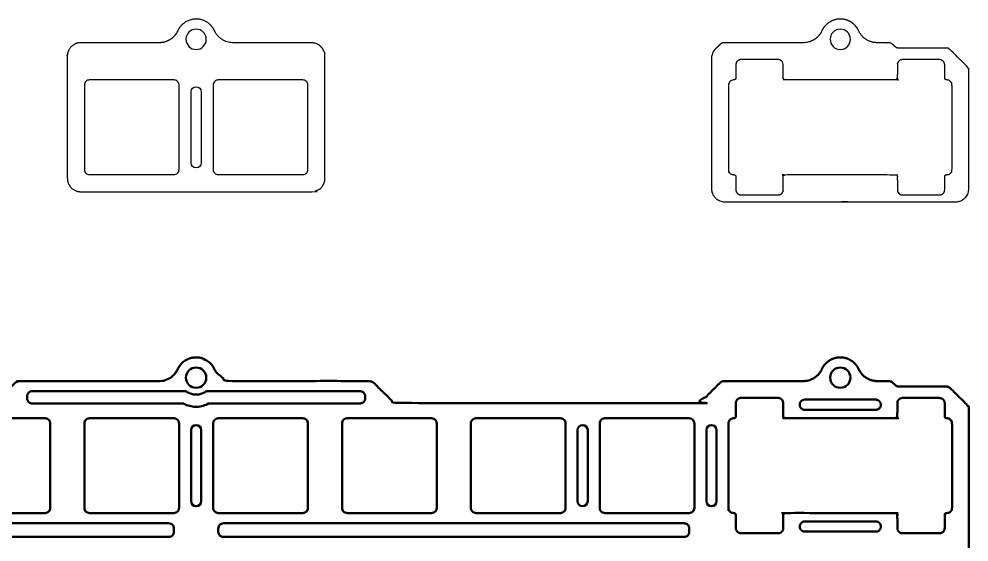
# Model space of a CAD drawing. Header units: millimetres. Extents: x 0 to 845, y 0 to 297.
# Drawn here: x 704.2 to 844.6, y 203.8 to 281.1 of the extents above; entities that cross this region are included whole.
import ezdxf

# ---------------------------------------------------------------- set-up
doc = ezdxf.new("R2010")
doc.units = ezdxf.units.MM
doc.header["$LTSCALE"] = 0.75
doc.layers.add('line', color=7, linetype='Continuous')
doc.layers.add('Visible', color=7, linetype='Continuous', lineweight=50)

msp = doc.modelspace()

# ---------------------------------------------------------------- linework, layer by layer
at = {"layer": 'line'}
for points in [[(727.082, 258.12, 0.4142136), (727.832, 258.87), (727.832, 271.37, 0.4142136), (727.082, 272.12), (714.582, 272.12, 0.4142136), (713.832, 271.37), (713.832, 258.87, 0.4142136), (714.582, 258.12)], [(746.882, 271.37, 0.4142136), (746.132, 272.12), (733.632, 272.12, 0.4142136), (732.882, 271.37), (732.882, 258.87, 0.4142136), (733.632, 258.12), (746.132, 258.12, 0.4142136), (746.882, 258.87)], [(731.107, 270.37), (731.107, 259.87, -1), (729.607, 259.87), (729.607, 270.37, -1)]]:
    msp.add_lwpolyline(points, format="xyb", close=True, dxfattribs=at)
at = {"layer": 'line', "extrusion": (0, 0, -1)}
for centre in [(-730.357, 278.12), (-825.607, 278.12)]:
    msp.add_circle(centre, 1.5, dxfattribs=at)
at = {"layer": 'line'}
for points, weights, knots in [([(713.307, 255.595), (712.479, 255.595), (711.893, 256.181), (711.307, 256.767), (711.307, 257.595), (711.307, 266.608), (711.307, 275.62), (711.307, 276.449), (711.893, 277.035), (712.479, 277.62), (713.307, 277.62), (719.105, 277.62), (724.903, 277.62), (726.828, 277.62), (727.63, 279.37), (728.432, 281.12), (730.357, 281.12), (732.282, 281.12), (733.085, 279.37), (733.887, 277.62), (735.812, 277.62), (741.61, 277.62), (747.407, 277.62), (749.407, 277.62), (749.407, 275.62), (749.407, 266.608), (749.407, 257.595), (749.407, 256.767), (748.822, 256.181), (748.236, 255.595), (747.407, 255.595), (730.357, 255.595), (713.307, 255.595)], [1, 0.923879532511, 1, 0.923879532511, 1, 1, 1, 0.923879532511, 1, 0.923879532511, 1, 1, 1, 0.84162541153, 1, 0.841625411717, 1, 0.841625411717, 1, 0.841625411903, 1, 1, 1, 0.707106781187, 1, 1, 1, 0.923879532511, 1, 0.923879532511, 1, 1, 1], [0, 0, 0, 0.7853982, 0.7853982, 1.5707963, 1.5707963, 2.5707963, 2.5707963, 3.3561945, 3.3561945, 4.1415927, 4.1415927, 4.7036305, 4.7036305, 5.8446514, 5.8446514, 6.9856723, 6.9856723, 8.1266931, 8.1266931, 9.267714, 9.267714, 9.8434725, 9.8434725, 11.4142689, 11.4142689, 12.4142689, 12.4142689, 13.199667, 13.199667, 13.9850652, 13.9850652, 14.9850652, 14.9850652, 14.9850652]), ([(807.781, 277.328), (808.074, 277.62), (808.488, 277.62), (814.321, 277.62), (820.153, 277.62), (822.078, 277.62), (822.88, 279.37), (823.682, 281.12), (825.607, 281.12), (827.532, 281.12), (828.335, 279.37), (829.137, 277.62), (831.062, 277.62), (831.89, 277.62), (832.718, 277.62), (833.132, 277.62), (833.425, 277.328), (833.569, 277.184), (833.713, 277.04), (833.932, 276.82), (834.243, 276.82), (837.731, 276.82), (841.218, 276.82), (841.632, 276.82), (841.925, 276.528), (843.132, 275.32), (844.339, 274.113), (844.632, 273.82), (844.632, 273.406), (844.632, 264.751), (844.632, 256.095), (844.632, 254.095), (842.632, 254.095), (825.595, 254.095), (808.557, 254.095), (807.729, 254.095), (807.143, 254.681), (806.557, 255.267), (806.557, 256.095), (806.557, 265.685), (806.557, 275.275), (806.557, 276.104), (807.143, 276.69), (807.462, 277.009), (807.781, 277.328)], [1, 0.923879533954, 1, 1, 1, 0.841625411903, 1, 0.841625411717, 1, 0.841625411717, 1, 0.84162541153, 1, 1, 1, 0.923879532511, 1, 1, 1, 0.923879532511, 1, 1, 1, 0.923879532511, 1, 1, 1, 0.923879532511, 1, 1, 1, 0.707106781187, 1, 1, 1, 0.923879532511, 1, 0.923879532511, 1, 1, 1, 0.923879531069, 1, 1, 1], [0, 0, 0, 0.7853982, 0.7853982, 1.7853982, 1.7853982, 2.926419, 2.926419, 4.0674399, 4.0674399, 5.2084608, 5.2084608, 6.3494817, 6.3494817, 7.3494817, 7.3494817, 8.1348799, 8.1348799, 9.1348799, 9.1348799, 9.9202781, 9.9202781, 10.9202781, 10.9202781, 11.7056762, 11.7056762, 12.7056762, 12.7056762, 13.4910744, 13.4910744, 14.3165149, 14.3165149, 15.8873113, 15.8873113, 16.8873113, 16.8873113, 17.6727094, 17.6727094, 18.4581076, 18.4581076, 19.4581076, 19.4581076, 20.2435058, 20.2435058, 20.4824306, 20.4824306, 20.4824306]), ([(841.345, 258.12), (841.045, 258.12), (841.045, 257.82), (841.045, 256.845), (841.045, 255.87), (841.045, 255.12), (840.295, 255.12), (837.545, 255.12), (834.795, 255.12), (834.045, 255.12), (834.045, 255.87), (834.045, 256.845), (834.045, 257.82), (834.045, 258.12), (833.745, 258.12), (825.607, 258.12), (817.469, 258.12), (817.169, 258.12), (817.169, 257.82), (817.169, 256.845), (817.169, 255.87), (817.169, 255.12), (816.419, 255.12), (813.669, 255.12), (810.919, 255.12), (810.169, 255.12), (810.169, 255.87), (810.169, 256.845), (810.169, 257.82), (810.169, 258.12), (809.869, 258.12), (809.851, 258.12), (809.832, 258.12), (809.082, 258.12), (809.082, 258.87), (809.082, 265.12), (809.082, 271.37), (809.082, 272.12), (809.832, 272.12), (809.851, 272.12), (809.869, 272.12), (810.169, 272.12), (810.169, 272.42), (810.169, 273.394), (810.169, 274.368), (810.169, 275.118), (810.919, 275.118), (813.669, 275.119), (816.419, 275.12), (816.73, 275.12), (816.95, 274.9), (817.169, 274.68), (817.169, 274.37), (817.169, 273.395), (817.169, 272.42), (817.169, 272.12), (817.469, 272.12), (825.607, 272.12), (833.745, 272.12), (834.045, 272.12), (834.045, 272.42), (834.045, 273.394), (834.045, 274.368), (834.045, 274.679), (834.265, 274.898), (834.485, 275.118), (834.796, 275.118), (837.546, 275.117), (840.296, 275.115), (841.045, 275.115), (841.045, 274.365), (841.045, 273.393), (841.045, 272.42), (841.045, 272.12), (841.345, 272.12), (841.364, 272.12), (841.382, 272.12), (842.132, 272.12), (842.132, 271.37), (842.132, 265.12), (842.132, 258.87), (842.132, 258.12), (841.382, 258.12), (841.364, 258.12), (841.345, 258.12)], [1, 0.707106781187, 1, 1, 1, 0.707106781187, 1, 1, 1, 0.707106781187, 1, 1, 1, 0.707106781187, 1, 1, 1, 0.707106781187, 1, 1, 1, 0.707106781187, 1, 1, 1, 0.707106781187, 1, 1, 1, 0.707106781187, 1, 1, 1, 0.707106781187, 1, 1, 1, 0.707106781187, 1, 1, 1, 0.707106781187, 1, 1, 1, 0.707175725615, 1, 1, 1, 0.923860874276, 1, 0.923860874276, 1, 1, 1, 0.707106781187, 1, 1, 1, 0.707106781187, 1, 1, 1, 0.923838017346, 1, 0.923838017346, 1, 1, 1, 0.707260164507, 1, 1, 1, 0.707106781187, 1, 1, 1, 0.707106781187, 1, 1, 1, 0.707106781187, 1, 1, 1], [0, 0, 0, 1.5707963, 1.5707963, 2.5707963, 2.5707963, 4.1415927, 4.1415927, 5.1415927, 5.1415927, 6.712389, 6.712389, 7.712389, 7.712389, 9.2831853, 9.2831853, 10.2831853, 10.2831853, 11.8539816, 11.8539816, 12.8539816, 12.8539816, 14.424778, 14.424778, 15.424778, 15.424778, 16.9955743, 16.9955743, 17.9955743, 17.9955743, 19.5663706, 19.5663706, 20.5663706, 20.5663706, 22.1371669, 22.1371669, 23.1371669, 23.1371669, 24.7079633, 24.7079633, 25.7079633, 25.7079633, 27.2787596, 27.2787596, 28.2787596, 28.2787596, 29.8493609, 29.8493609, 30.8493609, 30.8493609, 31.6348566, 31.6348566, 32.4203522, 32.4203522, 33.4203522, 33.4203522, 34.9911486, 34.9911486, 35.9911486, 35.9911486, 37.5619449, 37.5619449, 38.5619449, 38.5619449, 39.34756, 39.34756, 40.1331751, 40.1331751, 41.1331751, 41.1331751, 42.7035376, 42.7035376, 43.7035376, 43.7035376, 45.2743339, 45.2743339, 46.2743339, 46.2743339, 47.8451302, 47.8451302, 48.8451302, 48.8451302, 50.4159265, 50.4159265, 51.4159265, 51.4159265, 51.4159265])]:
    msp.add_rational_spline(points, weights, degree=2, knots=knots, dxfattribs=at)
at = {"layer": 'Visible', "elevation": 1.5}
for points in [[(694.782, 208.87, 0.4142136), (695.532, 208.12), (708.032, 208.12, 0.4142136), (708.782, 208.87), (708.782, 221.37, 0.4142136), (708.032, 222.12), (695.532, 222.12, 0.4142136), (694.782, 221.37)], [(727.082, 208.12, 0.4142136), (727.832, 208.87), (727.832, 221.37, 0.4142136), (727.082, 222.12), (714.582, 222.12, 0.4142136), (713.832, 221.37), (713.832, 208.87, 0.4142136), (714.582, 208.12)], [(746.882, 221.37, 0.4142136), (746.132, 222.12), (733.632, 222.12, 0.4142136), (732.882, 221.37), (732.882, 208.87, 0.4142136), (733.632, 208.12), (746.132, 208.12, 0.4142136), (746.882, 208.87)], [(765.182, 208.12, 0.4142136), (765.932, 208.87), (765.932, 221.37, 0.4142136), (765.182, 222.12), (752.682, 222.12, 0.4142136), (751.932, 221.37), (751.932, 208.87, 0.4142136), (752.682, 208.12)], [(770.982, 208.87, 0.4142136), (771.732, 208.12), (784.232, 208.12, 0.4142136), (784.982, 208.87), (784.982, 221.37, 0.4142136), (784.232, 222.12), (771.732, 222.12, 0.4142136), (770.982, 221.37)], [(803.282, 208.12, 0.4142136), (804.032, 208.87), (804.032, 221.37, 0.4142136), (803.282, 222.12), (790.782, 222.12, 0.4142136), (790.032, 221.37), (790.032, 208.87, 0.4142136), (790.782, 208.12)], [(731.107, 220.37), (731.107, 209.87, -1), (729.607, 209.87), (729.607, 220.37, -1)], [(786.757, 209.87, 1), (788.257, 209.87), (788.257, 220.37, 1), (786.757, 220.37)], [(807.307, 220.37), (807.307, 209.87, -1), (805.807, 209.87), (805.807, 220.37, -1)], [(658.182, 206.595, 0.4142136), (657.432, 205.845), (657.432, 205.345, 0.4142136), (658.182, 204.595), (726.332, 204.595, 0.4142136), (727.082, 205.345), (727.082, 205.845, 0.4142136), (726.332, 206.595)], [(734.382, 206.595, 0.4142136), (733.632, 205.845), (733.632, 205.345, 0.4142136), (734.382, 204.595), (802.532, 204.595, 0.4142136), (803.282, 205.345), (803.282, 205.845, 0.4142136), (802.532, 206.595)]]:
    msp.add_lwpolyline(points, format="xyb", close=True, dxfattribs=at)
at = {"layer": 'Visible', "extrusion": (0, 0, -1)}
for centre in [(-730.357, 228.12, -1.5), (-825.607, 228.12, -1.5)]:
    msp.add_circle(centre, 1.5, dxfattribs=at)
at = {"layer": 'Visible'}
for points, weights, knots in [([(807.781, 227.328, 1.5), (808.074, 227.62, 1.5), (808.488, 227.62, 1.5), (814.321, 227.62, 1.5), (820.153, 227.62, 1.5), (822.078, 227.62, 1.5), (822.88, 229.37, 1.5), (823.682, 231.12, 1.5), (825.607, 231.12, 1.5), (827.532, 231.12, 1.5), (828.335, 229.37, 1.5), (829.137, 227.62, 1.5), (831.062, 227.62, 1.5), (831.89, 227.62, 1.5), (832.718, 227.62, 1.5), (833.132, 227.62, 1.5), (833.425, 227.328, 1.5), (833.569, 227.184, 1.5), (833.713, 227.04, 1.5), (833.932, 226.82, 1.5), (834.243, 226.82, 1.5), (837.731, 226.82, 1.5), (841.218, 226.82, 1.5), (841.632, 226.82, 1.5), (841.925, 226.528, 1.5), (843.132, 225.32, 1.5), (844.339, 224.113, 1.5), (844.632, 223.82, 1.5), (844.632, 223.406, 1.5), (844.632, 212.92, 1.5), (844.632, 202.435, 1.5), (844.632, 202.02, 1.5), (844.339, 201.728, 1.5), (843.882, 201.27, 1.5), (843.425, 200.813, 1.5), (843.132, 200.52, 1.5), (843.132, 200.106, 1.5), (843.132, 184.52, 1.5), (843.132, 168.935, 1.5), (843.132, 168.52, 1.5), (843.425, 168.228, 1.5), (843.882, 167.77, 1.5), (844.339, 167.313, 1.5), (844.632, 167.02, 1.5), (844.632, 166.606, 1.5), (844.632, 149.22, 1.5), (844.632, 131.835, 1.5), (844.632, 131.42, 1.5), (844.339, 131.128, 1.5), (843.132, 129.92, 1.5), (841.925, 128.713, 1.5), (841.632, 128.42, 1.5), (841.218, 128.42, 1.5), (838.331, 128.42, 1.5), (835.443, 128.42, 1.5), (835.132, 128.42, 1.5), (834.913, 128.201, 1.5), (834.169, 127.457, 1.5), (833.425, 126.713, 1.5), (833.132, 126.42, 1.5), (832.718, 126.42, 1.5), (828.913, 126.42, 1.5), (825.109, 126.42, 1.5), (823.183, 126.42, 1.5), (822.381, 124.67, 1.5), (821.579, 122.92, 1.5), (819.654, 122.92, 1.5), (817.729, 122.92, 1.5), (816.927, 124.67, 1.5), (816.125, 126.42, 1.5), (814.2, 126.42, 1.5), (804.945, 126.42, 1.5), (795.689, 126.42, 1.5), (795.275, 126.42, 1.5), (794.982, 126.713, 1.5), (793.379, 128.317, 1.5), (791.775, 129.92, 1.5), (781.759, 129.92, 1.5), (771.743, 129.92, 1.5), (771.432, 129.92, 1.5), (771.213, 129.701, 1.5), (770.432, 128.92, 1.5), (769.652, 128.14, 1.5), (769.432, 127.92, 1.5), (769.432, 127.61, 1.5), (769.432, 126.765, 1.5), (769.432, 125.92, 1.5), (769.432, 123.505, 1.5), (767.072, 122.989, 1.5), (764.712, 122.474, 1.5), (763.705, 124.67, 1.5), (762.903, 126.42, 1.5), (760.978, 126.42, 1.5), (747.924, 126.42, 1.5), (734.87, 126.42, 1.5), (733.87, 126.42, 1.5), (733.87, 127.42, 1.5), (733.87, 130.984, 1.5), (733.87, 134.548, 1.5), (733.87, 135.298, 1.5), (733.12, 135.298, 1.5), (726.978, 135.298, 1.5), (720.836, 135.298, 1.5), (720.525, 135.298, 1.5), (720.305, 135.079, 1.5), (717.776, 132.549, 1.5), (715.246, 130.019, 1.5), (714.953, 129.726, 1.5), (714.539, 129.726, 1.5), (695.829, 129.726, 1.5), (677.12, 129.726, 1.5), (676.705, 129.726, 1.5), (676.413, 130.019, 1.5), (673.883, 132.549, 1.5), (671.353, 135.079, 1.5), (671.133, 135.298, 1.5), (670.823, 135.298, 1.5), (664.681, 135.298, 1.5), (658.539, 135.298, 1.5), (657.789, 135.298, 1.5), (657.789, 134.548, 1.5), (657.789, 130.984, 1.5), (657.789, 127.42, 1.5), (657.789, 126.42, 1.5), (656.789, 126.42, 1.5), (647.309, 126.42, 1.5), (637.83, 126.42, 1.5), (635.905, 126.42, 1.5), (635.103, 124.67, 1.5), (634.096, 122.474, 1.5), (631.736, 122.989, 1.5), (629.376, 123.505, 1.5), (629.376, 125.92, 1.5), (629.376, 126.765, 1.5), (629.376, 127.61, 1.5), (629.376, 127.92, 1.5), (629.156, 128.14, 1.5), (628.376, 128.92, 1.5), (627.596, 129.701, 1.5), (627.376, 129.92, 1.5), (627.065, 129.92, 1.5), (619.578, 129.92, 1.5), (612.091, 129.92, 1.5), (611.78, 129.92, 1.5), (611.561, 129.701, 1.5), (610.067, 128.207, 1.5), (608.573, 126.713, 1.5), (608.28, 126.42, 1.5), (607.866, 126.42, 1.5), (598.615, 126.42, 1.5), (589.365, 126.42, 1.5), (587.44, 126.42, 1.5), (586.638, 124.67, 1.5), (585.836, 122.92, 1.5), (583.91, 122.92, 1.5), (581.985, 122.92, 1.5), (581.183, 124.67, 1.5), (580.381, 126.42, 1.5), (578.456, 126.42, 1.5), (574.651, 126.42, 1.5), (570.847, 126.42, 1.5), (570.432, 126.42, 1.5), (570.139, 126.713, 1.5), (569.396, 127.457, 1.5), (568.652, 128.201, 1.5), (568.432, 128.42, 1.5), (568.122, 128.42, 1.5), (565.234, 128.42, 1.5), (562.347, 128.42, 1.5), (561.932, 128.42, 1.5), (561.639, 128.713, 1.5), (560.432, 129.92, 1.5), (559.225, 131.128, 1.5), (558.932, 131.42, 1.5), (558.932, 131.835, 1.5), (558.932, 137.72, 1.5), (558.932, 143.606, 1.5), (558.932, 144.02, 1.5), (559.225, 144.313, 1.5), (559.682, 144.77, 1.5), (560.139, 145.228, 1.5), (560.432, 145.52, 1.5), (560.432, 145.935, 1.5), (560.432, 165.77, 1.5), (560.432, 185.606, 1.5), (560.432, 186.02, 1.5), (560.725, 186.313, 1.5), (561.814, 187.402, 1.5), (562.902, 188.49, 1.5), (563.195, 188.783, 1.5), (563.195, 189.197, 1.5), (563.195, 195.77, 1.5), (563.195, 202.344, 1.5), (563.195, 202.758, 1.5), (562.902, 203.051, 1.5), (561.064, 204.889, 1.5), (559.225, 206.728, 1.5), (558.932, 207.02, 1.5), (558.932, 207.435, 1.5), (558.932, 214.82, 1.5), (558.932, 222.206, 1.5), (558.932, 222.62, 1.5), (559.225, 222.913, 1.5), (560.432, 224.12, 1.5), (561.639, 225.328, 1.5), (561.932, 225.62, 1.5), (562.347, 225.62, 1.5), (565.234, 225.62, 1.5), (568.122, 225.62, 1.5), (568.432, 225.62, 1.5), (568.652, 225.84, 1.5), (569.396, 226.584, 1.5), (570.139, 227.328, 1.5), (570.432, 227.62, 1.5), (570.847, 227.62, 1.5), (577.912, 227.62, 1.5), (584.978, 227.62, 1.5), (586.903, 227.62, 1.5), (587.705, 229.37, 1.5), (588.507, 231.12, 1.5), (590.432, 231.12, 1.5), (592.357, 231.12, 1.5), (593.16, 229.37, 1.5), (593.962, 227.62, 1.5), (595.887, 227.62, 1.5), (599.966, 227.62, 1.5), (604.045, 227.62, 1.5), (604.459, 227.62, 1.5), (604.752, 227.328, 1.5), (605.496, 226.584, 1.5), (606.24, 225.84, 1.5), (606.459, 225.62, 1.5), (606.77, 225.62, 1.5), (616.058, 225.62, 1.5), (625.347, 225.62, 1.5), (625.657, 225.62, 1.5), (625.877, 225.84, 1.5), (626.621, 226.584, 1.5), (627.364, 227.328, 1.5), (627.657, 227.62, 1.5), (628.072, 227.62, 1.5), (638.387, 227.62, 1.5), (648.703, 227.62, 1.5), (650.628, 227.62, 1.5), (651.43, 229.37, 1.5), (652.232, 231.12, 1.5), (654.157, 231.12, 1.5), (656.082, 231.12, 1.5), (656.885, 229.37, 1.5), (657.687, 227.62, 1.5), (659.612, 227.62, 1.5), (669.927, 227.62, 1.5), (680.243, 227.62, 1.5), (680.657, 227.62, 1.5), (680.95, 227.328, 1.5), (681.694, 226.584, 1.5), (682.438, 225.84, 1.5), (682.657, 225.62, 1.5), (682.968, 225.62, 1.5), (692.257, 225.62, 1.5), (701.547, 225.62, 1.5), (701.857, 225.62, 1.5), (702.077, 225.84, 1.5), (702.821, 226.584, 1.5), (703.564, 227.328, 1.5), (703.857, 227.62, 1.5), (704.272, 227.62, 1.5), (714.587, 227.62, 1.5), (724.903, 227.62, 1.5), (726.828, 227.62, 1.5), (727.63, 229.37, 1.5), (728.432, 231.12, 1.5), (730.357, 231.12, 1.5), (732.282, 231.12, 1.5), (733.085, 229.37, 1.5), (733.887, 227.62, 1.5), (735.812, 227.62, 1.5), (745.882, 227.62, 1.5), (755.951, 227.62, 1.5), (756.366, 227.62, 1.5), (756.659, 227.328, 1.5), (757.994, 225.992, 1.5), (759.329, 224.657, 1.5), (759.622, 224.364, 1.5), (760.036, 224.364, 1.5), (782.22, 224.364, 1.5), (804.404, 224.364, 1.5), (804.818, 224.364, 1.5), (805.111, 224.657, 1.5), (806.446, 225.992, 1.5), (807.781, 227.328, 1.5)], [1, 0.923879533954, 1, 1, 1, 0.841625411903, 1, 0.841625411717, 1, 0.841625411717, 1, 0.84162541153, 1, 1, 1, 0.923879532511, 1, 1, 1, 0.923879532511, 1, 1, 1, 0.923879532511, 1, 1, 1, 0.923879532511, 1, 1, 1, 0.923879532511, 1, 1, 1, 0.923879532511, 1, 1, 1, 0.923879532511, 1, 1, 1, 0.923879532511, 1, 1, 1, 0.923879532511, 1, 1, 1, 0.923879532511, 1, 1, 1, 0.923879532511, 1, 1, 1, 0.923879532511, 1, 1, 1, 0.84162541153, 1, 0.84162541153, 1, 0.84162541153, 1, 0.84162541153, 1, 1, 1, 0.923879532511, 1, 1, 1, 1, 1, 0.923879371968, 1, 1, 1, 0.923879532511, 1, 1, 1, 0.77885727766, 1, 0.77885727766, 1, 0.84162541153, 1, 1, 1, 0.707106781187, 1, 1, 1, 0.707106781187, 1, 1, 1, 0.923879532511, 1, 1, 1, 0.923879532511, 1, 1, 1, 0.923879532511, 1, 1, 1, 0.923879532511, 1, 1, 1, 0.707106781187, 1, 1, 1, 0.707106781187, 1, 1, 1, 0.84162541153, 1, 0.778857409222, 1, 0.778857409222, 1, 1, 1, 0.923879532511, 1, 1, 1, 0.923879532511, 1, 1, 1, 0.923879532511, 1, 1, 1, 0.923879532511, 1, 1, 1, 0.84162541153, 1, 0.84162541153, 1, 0.84162541153, 1, 0.84162541153, 1, 1, 1, 0.923879532511, 1, 1, 1, 0.923879532511, 1, 1, 1, 0.923879532511, 1, 1, 1, 0.923879532511, 1, 1, 1, 0.923879532511, 1, 1, 1, 0.923879532511, 1, 1, 1, 0.923879532511, 1, 1, 1, 0.923879532511, 1, 1, 1, 0.923879532511, 1, 1, 1, 0.923879532511, 1, 1, 1, 0.923879532511, 1, 1, 1, 0.923879532511, 1, 1, 1, 0.923879532511, 1, 1, 1, 0.923879532511, 1, 1, 1, 0.84162541153, 1, 0.84162541153, 1, 0.84162541153, 1, 0.84162541153, 1, 1, 1, 0.923879532511, 1, 1, 1, 0.923879532511, 1, 1, 1, 0.923879532511, 1, 1, 1, 0.923879532511, 1, 1, 1, 0.84162541153, 1, 0.84162541153, 1, 0.84162541153, 1, 0.84162541153, 1, 1, 1, 0.923879532511, 1, 1, 1, 0.923879532511, 1, 1, 1, 0.923879532511, 1, 1, 1, 0.923879532511, 1, 1, 1, 0.84162541153, 1, 0.841625411717, 1, 0.841625411717, 1, 0.841625411903, 1, 1, 1, 0.923879532511, 1, 1, 1, 0.923879533954, 1, 1, 1, 0.923879532511, 1, 1, 1], [0, 0, 0, 0.7853982, 0.7853982, 1.7853982, 1.7853982, 2.926419, 2.926419, 4.0674399, 4.0674399, 5.2084608, 5.2084608, 6.3494817, 6.3494817, 7.3494817, 7.3494817, 8.1348799, 8.1348799, 9.1348799, 9.1348799, 9.9202781, 9.9202781, 10.9202781, 10.9202781, 11.7056762, 11.7056762, 12.7056762, 12.7056762, 13.4910744, 13.4910744, 14.4910744, 14.4910744, 15.2764726, 15.2764726, 16.2764726, 16.2764726, 17.0618707, 17.0618707, 18.0618707, 18.0618707, 18.8472689, 18.8472689, 19.8472689, 19.8472689, 20.632667, 20.632667, 21.632667, 21.632667, 22.4180652, 22.4180652, 23.4180652, 23.4180652, 24.2034634, 24.2034634, 25.2034634, 25.2034634, 25.9888615, 25.9888615, 26.9888615, 26.9888615, 27.7742597, 27.7742597, 28.7742597, 28.7742597, 29.9152806, 29.9152806, 31.0563015, 31.0563015, 32.1973224, 32.1973224, 33.3383433, 33.3383433, 34.3383433, 34.3383433, 35.1237414, 35.1237414, 36.1237414, 36.1237414, 37.1237414, 37.1237414, 37.9091404, 37.9091404, 38.9091404, 38.9091404, 39.6945386, 39.6945386, 40.6945386, 40.6945386, 42.0504476, 42.0504476, 43.4063567, 43.4063567, 44.5473776, 44.5473776, 45.5473776, 45.5473776, 47.1181739, 47.1181739, 48.1181739, 48.1181739, 49.6889702, 49.6889702, 50.6889702, 50.6889702, 51.4743684, 51.4743684, 52.4743684, 52.4743684, 53.2597665, 53.2597665, 54.2597665, 54.2597665, 55.0451647, 55.0451647, 56.0451647, 56.0451647, 56.8305629, 56.8305629, 57.8305629, 57.8305629, 59.4013592, 59.4013592, 60.4013592, 60.4013592, 61.9721555, 61.9721555, 62.9721555, 62.9721555, 64.1131764, 64.1131764, 65.469085, 65.469085, 66.8249936, 66.8249936, 67.8249936, 67.8249936, 68.6103918, 68.6103918, 69.6103918, 69.6103918, 70.39579, 70.39579, 71.39579, 71.39579, 72.1811881, 72.1811881, 73.1811881, 73.1811881, 73.9665863, 73.9665863, 74.9665863, 74.9665863, 76.1076072, 76.1076072, 77.2486281, 77.2486281, 78.389649, 78.389649, 79.5306699, 79.5306699, 80.5306699, 80.5306699, 81.316068, 81.316068, 82.316068, 82.316068, 83.1014662, 83.1014662, 84.1014662, 84.1014662, 84.8868644, 84.8868644, 85.8868644, 85.8868644, 86.6722625, 86.6722625, 87.6722625, 87.6722625, 88.4576607, 88.4576607, 89.4576607, 89.4576607, 90.2430589, 90.2430589, 91.2430589, 91.2430589, 92.028457, 92.028457, 93.028457, 93.028457, 93.8138552, 93.8138552, 94.8138552, 94.8138552, 95.5992533, 95.5992533, 96.5992533, 96.5992533, 97.3846515, 97.3846515, 98.3846515, 98.3846515, 99.1700497, 99.1700497, 100.1700497, 100.1700497, 100.9554478, 100.9554478, 101.9554478, 101.9554478, 102.740846, 102.740846, 103.740846, 103.740846, 104.5262442, 104.5262442, 105.5262442, 105.5262442, 106.6672651, 106.6672651, 107.808286, 107.808286, 108.9493069, 108.9493069, 110.0903277, 110.0903277, 111.0903277, 111.0903277, 111.8757259, 111.8757259, 112.8757259, 112.8757259, 113.6611241, 113.6611241, 114.6611241, 114.6611241, 115.4465222, 115.4465222, 116.4465222, 116.4465222, 117.2319204, 117.2319204, 118.2319204, 118.2319204, 119.3729413, 119.3729413, 120.5139622, 120.5139622, 121.6549831, 121.6549831, 122.796004, 122.796004, 123.796004, 123.796004, 124.5814021, 124.5814021, 125.5814021, 125.5814021, 126.3668003, 126.3668003, 127.3668003, 127.3668003, 128.1521985, 128.1521985, 129.1521985, 129.1521985, 129.9375966, 129.9375966, 130.9375966, 130.9375966, 132.0786175, 132.0786175, 133.2196384, 133.2196384, 134.3606593, 134.3606593, 135.5016802, 135.5016802, 136.5016802, 136.5016802, 137.2870784, 137.2870784, 138.2870784, 138.2870784, 139.0724765, 139.0724765, 140.0724765, 140.0724765, 140.8578747, 140.8578747, 141.8578747, 141.8578747, 141.8578747]), ([(754.607, 226.114, 1.5), (743.344, 226.114, 1.5), (732.08, 226.114, 1.5), (731.865, 226.114, 1.5), (731.682, 226, 1.5), (730.352, 225.169, 1.5), (729.024, 226.005, 1.5), (728.841, 226.121, 1.5), (728.624, 226.121, 1.5), (717.366, 226.119, 1.5), (706.107, 226.117, 1.5), (705.797, 226.116, 1.5), (705.577, 225.897, 1.5), (705.357, 225.677, 1.5), (705.357, 225.366, 1.5), (705.358, 225.216, 1.5), (705.358, 225.066, 1.5), (705.358, 224.756, 1.5), (705.577, 224.536, 1.5), (705.797, 224.316, 1.5), (706.108, 224.316, 1.5), (717.226, 224.319, 1.5), (728.344, 224.321, 1.5), (728.418, 224.321, 1.5), (728.484, 224.286, 1.5), (730.35, 223.297, 1.5), (732.219, 224.28, 1.5), (732.284, 224.314, 1.5), (732.358, 224.314, 1.5), (743.483, 224.314, 1.5), (754.607, 224.314, 1.5), (755.357, 224.314, 1.5), (755.357, 225.064, 1.5), (755.357, 225.214, 1.5), (755.357, 225.364, 1.5), (755.357, 226.114, 1.5), (754.607, 226.114, 1.5)], [1, 1, 1, 0.961249173488, 1, 0.846991524891, 1, 0.960696387851, 1, 1, 1, 0.923879171526, 1, 0.923879171526, 1, 1, 1, 0.923879532511, 1, 0.923879532511, 1, 1, 1, 0.970440218864, 1, 0.884360482177, 1, 0.97085433408, 1, 1, 1, 0.707106782579, 1, 1, 1, 0.707106781187, 1], [0, 0, 0, 1, 1, 1.5585962, 1.5585962, 2.6795883, 2.6795883, 3.2421809, 3.2421809, 4.2421809, 4.2421809, 5.0275809, 5.0275809, 5.812981, 5.812981, 6.812981, 6.812981, 7.5983792, 7.5983792, 8.3837773, 8.3837773, 9.3837773, 9.3837773, 9.8712735, 9.8712735, 10.8426217, 10.8426217, 11.3266742, 11.3266742, 12.3266742, 12.3266742, 13.8974706, 13.8974706, 14.8974706, 14.8974706, 16.4682669, 16.4682669, 16.4682669]), ([(841.345, 208.12, 1.5), (841.045, 208.12, 1.5), (841.045, 207.82, 1.5), (841.045, 206.845, 1.5), (841.045, 205.87, 1.5), (841.045, 205.12, 1.5), (840.295, 205.12, 1.5), (837.545, 205.12, 1.5), (834.795, 205.12, 1.5), (834.045, 205.12, 1.5), (834.045, 205.87, 1.5), (834.045, 206.845, 1.5), (834.045, 207.82, 1.5), (834.045, 208.12, 1.5), (833.745, 208.12, 1.5), (825.607, 208.12, 1.5), (817.469, 208.12, 1.5), (817.169, 208.12, 1.5), (817.169, 207.82, 1.5), (817.169, 206.845, 1.5), (817.169, 205.87, 1.5), (817.169, 205.12, 1.5), (816.419, 205.12, 1.5), (813.669, 205.12, 1.5), (810.919, 205.12, 1.5), (810.169, 205.12, 1.5), (810.169, 205.87, 1.5), (810.169, 206.845, 1.5), (810.169, 207.82, 1.5), (810.169, 208.12, 1.5), (809.869, 208.12, 1.5), (809.851, 208.12, 1.5), (809.832, 208.12, 1.5), (809.082, 208.12, 1.5), (809.082, 208.87, 1.5), (809.082, 215.12, 1.5), (809.082, 221.37, 1.5), (809.082, 222.12, 1.5), (809.832, 222.12, 1.5), (809.851, 222.12, 1.5), (809.869, 222.12, 1.5), (810.169, 222.12, 1.5), (810.169, 222.42, 1.5), (810.169, 223.394, 1.5), (810.169, 224.368, 1.5), (810.169, 225.118, 1.5), (810.919, 225.118, 1.5), (813.669, 225.119, 1.5), (816.419, 225.12, 1.5), (816.73, 225.12, 1.5), (816.95, 224.9, 1.5), (817.169, 224.68, 1.5), (817.169, 224.37, 1.5), (817.169, 223.395, 1.5), (817.169, 222.42, 1.5), (817.169, 222.12, 1.5), (817.469, 222.12, 1.5), (825.607, 222.12, 1.5), (833.745, 222.12, 1.5), (834.045, 222.12, 1.5), (834.045, 222.42, 1.5), (834.045, 223.394, 1.5), (834.045, 224.368, 1.5), (834.045, 224.679, 1.5), (834.265, 224.898, 1.5), (834.485, 225.118, 1.5), (834.796, 225.118, 1.5), (837.546, 225.117, 1.5), (840.296, 225.115, 1.5), (841.045, 225.115, 1.5), (841.045, 224.365, 1.5), (841.045, 223.393, 1.5), (841.045, 222.42, 1.5), (841.045, 222.12, 1.5), (841.345, 222.12, 1.5), (841.364, 222.12, 1.5), (841.382, 222.12, 1.5), (842.132, 222.12, 1.5), (842.132, 221.37, 1.5), (842.132, 215.12, 1.5), (842.132, 208.87, 1.5), (842.132, 208.12, 1.5), (841.382, 208.12, 1.5), (841.364, 208.12, 1.5), (841.345, 208.12, 1.5)], [1, 0.707106781187, 1, 1, 1, 0.707106781187, 1, 1, 1, 0.707106781187, 1, 1, 1, 0.707106781187, 1, 1, 1, 0.707106781187, 1, 1, 1, 0.707106781187, 1, 1, 1, 0.707106781187, 1, 1, 1, 0.707106781187, 1, 1, 1, 0.707106781187, 1, 1, 1, 0.707106781187, 1, 1, 1, 0.707106781187, 1, 1, 1, 0.707175725615, 1, 1, 1, 0.923860874276, 1, 0.923860874276, 1, 1, 1, 0.707106781187, 1, 1, 1, 0.707106781187, 1, 1, 1, 0.923838017346, 1, 0.923838017346, 1, 1, 1, 0.707260164507, 1, 1, 1, 0.707106781187, 1, 1, 1, 0.707106781187, 1, 1, 1, 0.707106781187, 1, 1, 1], [0, 0, 0, 1.5707963, 1.5707963, 2.5707963, 2.5707963, 4.1415927, 4.1415927, 5.1415927, 5.1415927, 6.712389, 6.712389, 7.712389, 7.712389, 9.2831853, 9.2831853, 10.2831853, 10.2831853, 11.8539816, 11.8539816, 12.8539816, 12.8539816, 14.424778, 14.424778, 15.424778, 15.424778, 16.9955743, 16.9955743, 17.9955743, 17.9955743, 19.5663706, 19.5663706, 20.5663706, 20.5663706, 22.1371669, 22.1371669, 23.1371669, 23.1371669, 24.7079633, 24.7079633, 25.7079633, 25.7079633, 27.2787596, 27.2787596, 28.2787596, 28.2787596, 29.8493609, 29.8493609, 30.8493609, 30.8493609, 31.6348566, 31.6348566, 32.4203522, 32.4203522, 33.4203522, 33.4203522, 34.9911486, 34.9911486, 35.9911486, 35.9911486, 37.5619449, 37.5619449, 38.5619449, 38.5619449, 39.34756, 39.34756, 40.1331751, 40.1331751, 41.1331751, 41.1331751, 42.7035376, 42.7035376, 43.7035376, 43.7035376, 45.2743339, 45.2743339, 46.2743339, 46.2743339, 47.8451302, 47.8451302, 48.8451302, 48.8451302, 50.4159265, 50.4159265, 51.4159265, 51.4159265, 51.4159265]), ([(820.357, 223.37, 1.5), (819.607, 223.37, 1.5), (819.607, 224.12, 1.5), (819.607, 224.87, 1.5), (820.357, 224.87, 1.5), (825.607, 224.87, 1.5), (830.857, 224.87, 1.5), (831.607, 224.87, 1.5), (831.607, 224.12, 1.5), (831.607, 223.37, 1.5), (830.857, 223.37, 1.5), (825.607, 223.37, 1.5), (820.357, 223.37, 1.5)], [1, 0.707106781187, 1, 0.707106781187, 1, 1, 1, 0.707106781187, 1, 0.707106781187, 1, 1, 1], [0, 0, 0, 1.5707963, 1.5707963, 3.1415927, 3.1415927, 4.1415927, 4.1415927, 5.712389, 5.712389, 7.2831853, 7.2831853, 8.2831853, 8.2831853, 8.2831853]), ([(830.857, 206.87, 1.5), (831.607, 206.87, 1.5), (831.607, 206.12, 1.5), (831.607, 205.37, 1.5), (830.857, 205.37, 1.5), (825.607, 205.37, 1.5), (820.357, 205.37, 1.5), (819.607, 205.37, 1.5), (819.607, 206.12, 1.5), (819.607, 206.87, 1.5), (820.357, 206.87, 1.5), (825.607, 206.87, 1.5), (830.857, 206.87, 1.5)], [1, 0.707106781187, 1, 0.707106781187, 1, 1, 1, 0.707106781187, 1, 0.707106781187, 1, 1, 1], [0, 0, 0, 1.5707963, 1.5707963, 3.1415927, 3.1415927, 4.1415927, 4.1415927, 5.712389, 5.712389, 7.2831853, 7.2831853, 8.2831853, 8.2831853, 8.2831853])]:
    msp.add_rational_spline(points, weights, degree=2, knots=knots, dxfattribs=at)

doc.saveas('drawing.dxf')
